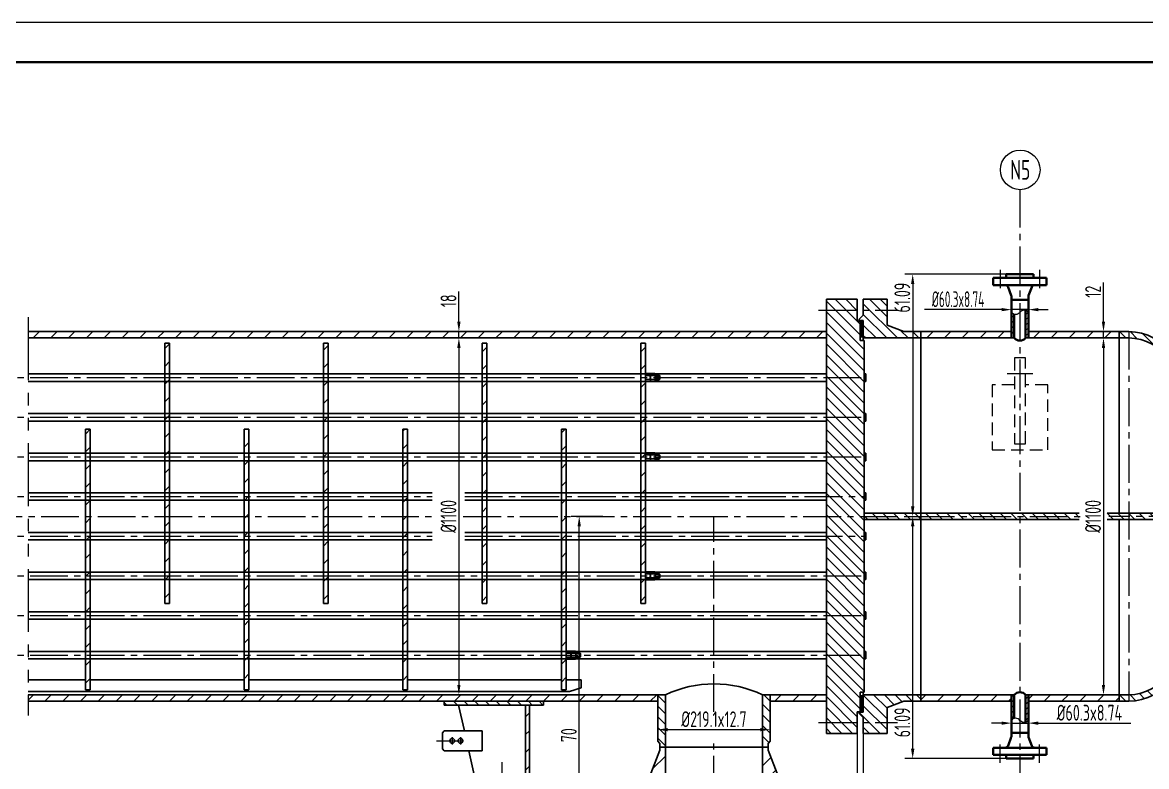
# Model space of a CAD drawing. Header units: millimetres. Extents: x 5765 to 6606, y -201 to 393.
# Drawn here: x 6035 to 6318.4, y 205.8 to 393.4 of the extents above; entities that cross this region are included whole.
import ezdxf
from ezdxf.enums import TextEntityAlignment as Align

# ---------------------------------------------------------------- set-up
doc = ezdxf.new("R2010")
doc.units = ezdxf.units.MM
for name, pattern in [('CENTER2', [28.575, 19.05, -3.175, 3.175, -3.175]), ('DASHED2', [9.525, 6.35, -3.175]), ('PHANTOM2', [31.75, 15.875, -3.175, 3.175, -3.175, 3.175, -3.175])]:
    doc.linetypes.add(name, pattern=pattern)
for name, color, linetype, lineweight in [('1粗实线', 7, 'Continuous', 35), ('2细实线', 3, 'Continuous', 13), ('3中心线', 1, 'CENTER2', 13), ('4虚线', 4, 'DASHED2', 13), ('5双点划线', 2, 'PHANTOM2', 13), ('6剖面线', 6, 'Continuous', 13), ('7文本', 2, 'Continuous', 13), ('8标注', 3, 'Continuous', 13), ('9图表', 4, 'Continuous', 13)]:
    doc.layers.add(name, color=color, linetype=linetype, lineweight=lineweight)
doc.styles.add('lanpec', font='bpec_e.shx', dxfattribs={"width": 0.75, "bigfont": 'hztxt.shx'})
doc.styles.add('lanpec-dim', font='bpec_e.shx', dxfattribs={"width": 0.75})
doc.dimstyles.new('lanpec', dxfattribs={"dimtxt": 4, "dimasz": 2.5, "dimexe": 2, "dimexo": 0, "dimtad": 1, "dimdsep": 46, "dimtxsty": 'lanpec-dim', "dimcen": 2.5, "dimclrd": 256, "dimclre": 256, "dimclrt": 256, "dimazin": 0, "dimtfac": 1, "dimtmove": 0, "dimatfit": 3, "dimfxl": 1, "dimlwd": -1, "dimlwe": -1, "dimarcsym": 0})
doc.dimstyles.new('lanpec$0', dxfattribs={"dimscale": 10, "dimtxt": 4, "dimasz": 2.5, "dimexe": 2, "dimexo": 0, "dimtad": 1, "dimdec": 1, "dimdsep": 46, "dimtxsty": 'lanpec-dim', "dimcen": 0.09, "dimclrd": 256, "dimclre": 256, "dimclrt": 256, "dimadec": 1, "dimazin": 0, "dimtfac": 0.707, "dimtdec": 1, "dimtmove": 0, "dimatfit": 3, "dimfxl": 1, "dimarcsym": 0})
pattern_1 = [(45, (5977.4117, 1254.9638), (-2.245064, 2.245064), [])]
pattern_2 = [(135, (5991.7117, 1254.9638), (-1.3470384, -1.3470384), [])]
pattern_3 = [(45, (5991.7117, 1254.9638), (-2.245064, 2.245064), [])]
pattern_4 = [(45, (4346.29915, 1254.1128), (-0.6735192, 0.6735192), [])]

# ---------------------------------------------------------------- blocks, each defined once
blk = doc.blocks.new('A1')
at = {"layer": '1粗实线'}
blk.add_lwpolyline([(-816, 10), (-10, 10), (-10, 584), (-816, 584)], close=True, dxfattribs=at)
at = {"layer": '9图表'}
blk.add_lwpolyline([(-841, 0), (0, 0), (0, 594), (-841, 594)], close=True, dxfattribs=at)
blk = doc.blocks.new('*D57')
at = {"layer": '8标注', "transparency": 16777216}
for p, q in [((6145.01, 313.88), (6147.01, 313.88)), ((6145.01, 311.38), (6145.01, 226.38)), ((6145.01, 223.88), (6147.01, 223.88))]:
    blk.add_line(p, q, dxfattribs=at)
for points in [[(6144.6, 311.38), (6145.43, 311.38), (6145.01, 313.88)], [(6144.6, 226.38), (6145.43, 226.38), (6145.01, 223.88)]]:
    blk.add_solid(points, dxfattribs=at)
at = {"layer": 'Defpoints', "color": 0, "transparency": 16777216}
for p in [(6145.01, 313.88), (6145.01, 223.88), (6145.01, 223.88)]:
    blk.add_point(p, dxfattribs=at)
at = {"layer": '8标注', "transparency": 16777216, "insert": (6142.39, 268.88), "char_height": 4, "attachment_point": 5, "rotation": 90, "style": 'lanpec-dim'}
blk.add_mtext('%%C1100', dxfattribs=at)
blk = doc.blocks.new('*D58')
at = {"layer": '8标注', "transparency": 16777216}
for p, q in [((6145.01, 317.98), (6145.01, 325.61)), ((6149.01, 315.48), (6143.01, 315.48)), ((6145.01, 313.88), (6145.01, 315.48)), ((6149.01, 313.88), (6143.01, 313.88)), ((6145.01, 311.38), (6145.01, 308.88))]:
    blk.add_line(p, q, dxfattribs=at)
for points in [[(6144.6, 317.98), (6145.43, 317.98), (6145.01, 315.48)], [(6144.6, 311.38), (6145.43, 311.38), (6145.01, 313.88)]]:
    blk.add_solid(points, dxfattribs=at)
at = {"layer": 'Defpoints', "color": 0, "transparency": 16777216}
for p in [(6145.01, 315.48), (6149.01, 315.48), (6149.01, 313.88)]:
    blk.add_point(p, dxfattribs=at)
at = {"layer": '8标注', "transparency": 16777216, "insert": (6142.39, 323.26), "char_height": 4, "attachment_point": 5, "rotation": 90, "style": 'lanpec-dim'}
blk.add_mtext('18', dxfattribs=at)
blk = doc.blocks.new('*D63')
at = {"layer": '8标注', "transparency": 16777216}
for p, q in [((6195.15, 215.1), (6195.15, 217.1)), ((6223.52, 213.71), (6223.52, 217.1)), ((6197.65, 215.1), (6221.02, 215.1))]:
    blk.add_line(p, q, dxfattribs=at)
for points in [[(6197.65, 215.52), (6197.65, 214.69), (6195.15, 215.1)], [(6221.02, 215.52), (6221.02, 214.69), (6223.52, 215.1)]]:
    blk.add_solid(points, dxfattribs=at)
at = {"layer": 'Defpoints', "color": 0, "transparency": 16777216}
for p in [(6195.15, 215.1), (6223.52, 215.1), (6223.52, 213.71)]:
    blk.add_point(p, dxfattribs=at)
at = {"layer": '8标注', "transparency": 16777216, "insert": (6209.33, 217.73), "char_height": 4, "attachment_point": 5, "style": 'lanpec-dim'}
blk.add_mtext('%%C219.1x12.7', dxfattribs=at)
blk = doc.blocks.new('*D65')
at = {"layer": '8标注', "transparency": 16777216}
for p, q in [((6307.55, 313.88), (6309.55, 313.88)), ((6307.55, 311.38), (6307.55, 226.38)), ((6307.55, 223.88), (6309.55, 223.88))]:
    blk.add_line(p, q, dxfattribs=at)
for points in [[(6307.13, 311.38), (6307.96, 311.38), (6307.55, 313.88)], [(6307.13, 226.38), (6307.96, 226.38), (6307.55, 223.88)]]:
    blk.add_solid(points, dxfattribs=at)
at = {"layer": 'Defpoints', "color": 0, "transparency": 16777216}
for p in [(6307.55, 313.88), (6307.55, 223.88), (6307.55, 223.88)]:
    blk.add_point(p, dxfattribs=at)
at = {"layer": '8标注', "transparency": 16777216, "insert": (6304.92, 268.88), "char_height": 4, "attachment_point": 5, "rotation": 90, "style": 'lanpec-dim'}
blk.add_mtext('%%C1100', dxfattribs=at)
blk = doc.blocks.new('*D66')
at = {"layer": '8标注', "transparency": 16777216}
for p, q in [((6307.55, 317.98), (6307.55, 327.9)), ((6304.12, 315.48), (6309.55, 315.48)), ((6307.55, 313.88), (6307.55, 315.48)), ((6304.12, 313.88), (6309.55, 313.88)), ((6307.55, 311.38), (6307.55, 308.88))]:
    blk.add_line(p, q, dxfattribs=at)
for points in [[(6307.13, 317.98), (6307.96, 317.98), (6307.55, 315.48)], [(6307.13, 311.38), (6307.96, 311.38), (6307.55, 313.88)]]:
    blk.add_solid(points, dxfattribs=at)
at = {"layer": 'Defpoints', "color": 0, "transparency": 16777216}
for p in [(6304.12, 315.48), (6307.55, 315.48), (6304.12, 313.88)]:
    blk.add_point(p, dxfattribs=at)
at = {"layer": '8标注', "transparency": 16777216, "insert": (6304.92, 325.55), "char_height": 4, "attachment_point": 5, "rotation": 90, "style": 'lanpec-dim'}
blk.add_mtext('12', dxfattribs=at)
blk = doc.blocks.new('*D68')
at = {"layer": '8标注', "transparency": 16777216}
for p, q in [((6284.34, 216.74), (6284.34, 218.74)), ((6288.61, 215.68), (6288.61, 218.74)), ((6281.84, 216.74), (6279.34, 216.74)), ((6284.34, 216.74), (6288.61, 216.74)), ((6291.11, 216.74), (6314.42, 216.74))]:
    blk.add_line(p, q, dxfattribs=at)
for points in [[(6281.84, 217.15), (6281.84, 216.32), (6284.34, 216.74)], [(6291.11, 217.15), (6291.11, 216.32), (6288.61, 216.74)]]:
    blk.add_solid(points, dxfattribs=at)
at = {"layer": 'Defpoints', "color": 0, "transparency": 16777216}
for p in [(6284.34, 216.74), (6284.34, 216.74), (6288.61, 215.68)]:
    blk.add_point(p, dxfattribs=at)
at = {"layer": '8标注', "transparency": 16777216, "insert": (6304.01, 219.36), "char_height": 4, "attachment_point": 5, "style": 'lanpec-dim'}
blk.add_mtext('%%C60.3x8.74', dxfattribs=at)
blk = doc.blocks.new('管口号')
at = {"layer": '2细实线'}
blk.add_circle((0, 5), 5, dxfattribs=at)
at = {"layer": '7文本', "style": 'lanpec', "width": 0.75}
blk.add_attdef('N', text='', height=5, dxfattribs=at).set_placement((0, 5), align=Align.MIDDLE_CENTER)
blk = doc.blocks.new('*D71')
at = {"layer": '8标注', "transparency": 16777216}
for p, q in [((5832.98, 268.88), (5832.98, 173.67)), ((6338.07, 268.88), (6338.07, 173.67)), ((5835.48, 175.67), (6335.57, 175.67))]:
    blk.add_line(p, q, dxfattribs=at)
for points in [[(5835.48, 176.09), (5835.48, 175.25), (5832.98, 175.67)], [(6335.57, 176.09), (6335.57, 175.25), (6338.07, 175.67)]]:
    blk.add_solid(points, dxfattribs=at)
at = {"layer": 'Defpoints', "color": 0, "transparency": 16777216}
for p in [(5832.98, 268.88), (6338.07, 268.88), (6338.07, 175.67)]:
    blk.add_point(p, dxfattribs=at)
at = {"layer": '8标注', "transparency": 16777216, "insert": (6085.53, 178.29), "char_height": 4, "attachment_point": 5, "style": 'lanpec-dim'}
blk.add_mtext('505.09', dxfattribs=at)
blk = doc.blocks.new('*D51')
at = {"layer": '8标注', "transparency": 16777216}
for p, q in [((6246.97, 214.13), (6246.97, 183.72)), ((6286.47, 191.8), (6286.47, 183.72)), ((6283.97, 185.72), (6249.47, 185.72))]:
    blk.add_line(p, q, dxfattribs=at)
for points in [[(6249.47, 186.14), (6249.47, 185.3), (6246.97, 185.72)], [(6283.97, 186.14), (6283.97, 185.3), (6286.47, 185.72)]]:
    blk.add_solid(points, dxfattribs=at)
at = {"layer": 'Defpoints', "color": 0, "transparency": 16777216}
for p in [(6246.97, 214.13), (6286.47, 191.8), (6246.97, 185.72)]:
    blk.add_point(p, dxfattribs=at)
at = {"layer": '8标注', "transparency": 16777216, "insert": (6266.72, 188.34), "char_height": 4, "attachment_point": 5, "style": 'lanpec-dim'}
blk.add_mtext('39.5', dxfattribs=at)
blk = doc.blocks.new('*D52')
at = {"layer": '8标注', "transparency": 16777216}
for p, q in [((6245.47, 214.13), (6245.47, 183.72)), ((6209.33, 193.24), (6209.33, 183.72)), ((6242.97, 185.72), (6211.83, 185.72))]:
    blk.add_line(p, q, dxfattribs=at)
for points in [[(6211.83, 186.14), (6211.83, 185.3), (6209.33, 185.72)], [(6242.97, 186.14), (6242.97, 185.3), (6245.47, 185.72)]]:
    blk.add_solid(points, dxfattribs=at)
at = {"layer": 'Defpoints', "color": 0, "transparency": 16777216}
for p in [(6245.47, 214.13), (6209.33, 193.24), (6209.33, 185.72)]:
    blk.add_point(p, dxfattribs=at)
at = {"layer": '8标注', "transparency": 16777216, "insert": (6227.4, 188.34), "char_height": 4, "attachment_point": 5, "style": 'lanpec-dim'}
blk.add_mtext('36.14', dxfattribs=at)
blk = doc.blocks.new('*D45')
at = {"layer": '8标注', "transparency": 16777216}
for p, q in [((6181.3, 268.88), (6173.36, 268.88)), ((6175.36, 201.38), (6175.36, 266.38)), ((6194.27, 198.88), (6173.36, 198.88))]:
    blk.add_line(p, q, dxfattribs=at)
for points in [[(6174.94, 266.38), (6175.78, 266.38), (6175.36, 268.88)], [(6174.94, 201.38), (6175.78, 201.38), (6175.36, 198.88)]]:
    blk.add_solid(points, dxfattribs=at)
at = {"layer": 'Defpoints', "color": 0, "transparency": 16777216}
for p in [(6175.36, 268.88), (6181.3, 268.88), (6194.27, 198.88)]:
    blk.add_point(p, dxfattribs=at)
at = {"layer": '8标注', "transparency": 16777216, "insert": (6172.74, 213.7), "char_height": 4, "attachment_point": 5, "rotation": 90, "style": 'lanpec-dim'}
blk.add_mtext('70', dxfattribs=at)
blk = doc.blocks.new('*D46')
at = {"layer": '8标注', "transparency": 16777216}
for p, q in [((6283.04, 329.97), (6257.44, 329.97)), ((6259.44, 327.47), (6259.44, 271.38)), ((6258.1, 268.88), (6261.44, 268.88))]:
    blk.add_line(p, q, dxfattribs=at)
for points in [[(6259.02, 327.47), (6259.86, 327.47), (6259.44, 329.97)], [(6259.02, 271.38), (6259.86, 271.38), (6259.44, 268.88)]]:
    blk.add_solid(points, dxfattribs=at)
at = {"layer": 'Defpoints', "color": 0, "transparency": 16777216}
for p in [(6283.04, 329.97), (6258.1, 268.88), (6259.44, 268.88)]:
    blk.add_point(p, dxfattribs=at)
at = {"layer": '8标注', "transparency": 16777216, "insert": (6256.82, 324.06), "char_height": 4, "attachment_point": 5, "rotation": 90, "style": 'lanpec-dim'}
blk.add_mtext('61.09', dxfattribs=at)
blk = doc.blocks.new('*D47')
at = {"layer": '8标注', "transparency": 16777216}
for p, q in [((6258.1, 268.88), (6261.44, 268.88)), ((6259.44, 210.29), (6259.44, 266.38)), ((6283.82, 207.79), (6257.44, 207.79))]:
    blk.add_line(p, q, dxfattribs=at)
for points in [[(6259.02, 266.38), (6259.86, 266.38), (6259.44, 268.88)], [(6259.02, 210.29), (6259.86, 210.29), (6259.44, 207.79)]]:
    blk.add_solid(points, dxfattribs=at)
at = {"layer": 'Defpoints', "color": 0, "transparency": 16777216}
for p in [(6258.1, 268.88), (6259.44, 268.88), (6283.82, 207.79)]:
    blk.add_point(p, dxfattribs=at)
at = {"layer": '8标注', "transparency": 16777216, "insert": (6256.82, 216.94), "char_height": 4, "attachment_point": 5, "rotation": 90, "style": 'lanpec-dim'}
blk.add_mtext('61.09', dxfattribs=at)
blk = doc.blocks.new('*D49')
at = {"layer": '8标注', "transparency": 16777216}
for p, q in [((6281.84, 321.02), (6262.44, 321.02)), ((6284.34, 321.02), (6284.34, 323.02)), ((6288.61, 321.02), (6284.34, 321.02)), ((6288.61, 322.08), (6288.61, 319.02)), ((6291.11, 321.02), (6293.61, 321.02))]:
    blk.add_line(p, q, dxfattribs=at)
for points in [[(6281.84, 321.44), (6281.84, 320.61), (6284.34, 321.02)], [(6291.11, 321.44), (6291.11, 320.61), (6288.61, 321.02)]]:
    blk.add_solid(points, dxfattribs=at)
at = {"layer": 'Defpoints', "color": 0, "transparency": 16777216}
for p in [(6284.34, 321.02), (6284.34, 321.02), (6288.61, 322.08)]:
    blk.add_point(p, dxfattribs=at)
at = {"layer": '8标注', "transparency": 16777216, "insert": (6270.89, 323.65), "char_height": 4, "attachment_point": 5, "style": 'lanpec-dim'}
blk.add_mtext('{\\W0.6;%%C60.3x8.74}', dxfattribs=at)

msp = doc.modelspace()

# ---------------------------------------------------------------- hatches: boundary and pattern name
at = {"layer": '6剖面线'}
h = msp.add_hatch(dxfattribs=at)
h.set_pattern_fill('ANSI31', color=256, scale=0.6, angle=90, style=0)
h.set_pattern_definition([(135, (717.56, -331.58), (-1.3470384, -1.3470384), [])])
h.paths.add_polyline_path([(6237.674, 323.631), (6245.474, 323.631), (6245.474, 320.881), (6237.674, 320.881)])
h.paths.add_polyline_path([(6237.674, 315.481), (6237.674, 320.881), (6245.474, 320.881), (6245.474, 318.131), (6246.174, 318.131), (6246.174, 314.131), (6246.174, 313.231), (6247.174, 313.231), (6247.174, 303.881), (6237.674, 303.881)])
h.paths.add_polyline_path([(6237.674, 303.881), (6247.174, 303.881), (6247.174, 293.881), (6237.674, 293.881)])
h.paths.add_polyline_path([(6237.674, 293.881), (6247.174, 293.881), (6247.174, 283.881), (6237.674, 283.881)])
h.paths.add_polyline_path([(6237.674, 283.881), (6247.174, 283.881), (6247.174, 273.881), (6237.674, 273.881)])
h.paths.add_polyline_path([(6237.674, 273.881), (6247.174, 273.881), (6247.174, 268.881), (6237.674, 268.881)])
h.paths.add_polyline_path([(6237.674, 268.881), (6247.174, 268.881), (6247.174, 263.881), (6237.674, 263.881)])
h.paths.add_polyline_path([(6237.674, 263.881), (6247.174, 263.881), (6247.174, 253.881), (6237.674, 253.881)])
h.paths.add_polyline_path([(6237.674, 253.881), (6247.174, 253.881), (6247.174, 243.881), (6237.674, 243.881)])
h.paths.add_polyline_path([(6237.674, 243.881), (6247.174, 243.881), (6247.174, 233.881), (6237.674, 233.881)])
h.paths.add_polyline_path([(6237.674, 233.881), (6247.174, 233.881), (6247.174, 224.531), (6246.174, 224.531), (6246.174, 219.631), (6245.474, 219.631), (6245.474, 216.881), (6237.674, 216.881)])
h.paths.add_polyline_path([(6237.674, 216.881), (6245.474, 216.881), (6245.474, 214.131), (6237.674, 214.131)])
h = msp.add_hatch(dxfattribs=at)
h.set_pattern_fill('ANSI31', color=256, scale=0.6, angle=90, style=0)
h.set_pattern_definition([(135, (-65386.2316, -31461.832), (-1.34703842, -1.34703842), [])])
h.paths.add_polyline_path([(6246.974, 320.881), (6246.974, 323.631), (6252.974, 323.631), (6252.974, 320.881)])
h.paths.add_polyline_path([(6252.974, 320.881), (6252.974, 317.081), (6257.174, 315.481), (6261.474, 315.481), (6261.474, 313.881), (6246.974, 313.881), (6246.974, 318.281), (6245.974, 318.281), (6245.974, 318.631), (6246.974, 319.631), (6246.974, 320.881)])
h = msp.add_hatch(dxfattribs=at)
h.set_pattern_fill('ANSI31', color=256, scale=0.3, style=0)
h.set_pattern_definition(pattern_4)
h.paths.add_polyline_path([(6287.89, 320.82, -0.1674325), (6288.61, 320.332), (6288.61, 313.881), (6287.89, 313.881)])
h.paths.add_polyline_path([(6284.338, 320.332, 0.1674325), (6285.058, 319.844), (6285.058, 313.881), (6284.338, 313.881)])
h = msp.add_hatch(dxfattribs=at)
h.set_pattern_fill('ANSI37', color=256, scale=0.1, style=0)
h.set_pattern_definition([(45, (4709.59433, 1247.7437), (-0.224506403, 0.224506403), []), (135, (4709.59433, 1247.7437), (-0.224506403, -0.224506403), [])])
h.paths.add_polyline_path([(6246.974, 314.131), (6246.174, 314.131), (6246.174, 318.131), (6246.974, 318.131)])
h = msp.add_hatch(dxfattribs=at)
h.set_pattern_fill('ANSI31', color=256, style=0)
h.set_pattern_definition(pattern_1)
h.paths.add_polyline_path([(6211.469, 315.481), (6211.469, 313.881), (6237.674, 313.881), (6237.674, 315.481)])
h.paths.add_polyline_path([(6211.469, 313.881), (6211.469, 315.481), (6036.422, 315.481), (6036.422, 313.881)])
h = msp.add_hatch(dxfattribs=at)
h.set_pattern_fill('ANSI31', color=256, style=0)
h.set_pattern_definition(pattern_3)
h.paths.add_polyline_path([(6288.61, 315.481), (6288.61, 313.881), (6311.474, 313.881), (6311.474, 315.481)])
h.paths.add_polyline_path([(6284.338, 313.881), (6284.338, 315.481), (6261.474, 315.481), (6261.474, 313.881)])
h = msp.add_hatch(dxfattribs=at)
h.set_pattern_fill('ANSI31', color=256, scale=0.6, angle=90, style=0)
h.set_pattern_definition(pattern_2)
edge = h.paths.add_edge_path()
edge.add_ellipse((6313.974, 268.881), major_axis=(0, 45), ratio=0.5, start_angle=270, end_angle=360)
edge.add_line((6313.974, 313.881), (6313.974, 315.481))
edge.add_ellipse((6313.974, 268.881), major_axis=(0, 46.6), ratio=0.5171674, start_angle=270, end_angle=360, ccw=False)
edge.add_line((6338.074, 268.881), (6336.474, 268.881))
h.paths.add_polyline_path([(6311.474, 313.881), (6311.474, 315.481), (6313.974, 315.481), (6313.974, 313.881)])
edge = h.paths.add_edge_path()
edge.add_ellipse((6313.974, 268.881), major_axis=(0, 45), ratio=0.5, start_angle=180, end_angle=270)
edge.add_line((6336.474, 268.881), (6338.074, 268.881))
edge.add_ellipse((6313.974, 268.881), major_axis=(0, 46.6), ratio=0.5171674, start_angle=180, end_angle=270, ccw=False)
edge.add_line((6313.974, 222.281), (6313.974, 223.881))
h.paths.add_polyline_path([(6313.974, 223.881), (6313.974, 222.281), (6311.474, 222.281), (6311.474, 223.881)])
h = msp.add_hatch(dxfattribs=at)
h.set_pattern_fill('ANSI31', color=256, style=0)
h.set_pattern_definition(pattern_1)
h.paths.add_polyline_path([(6070.874, 246.881), (6072.074, 246.881), (6072.074, 312.581), (6070.874, 312.581)])
h = msp.add_hatch(dxfattribs=at)
h.set_pattern_fill('ANSI31', color=256, style=0)
h.set_pattern_definition(pattern_1)
h.paths.add_polyline_path([(6110.874, 246.881), (6112.074, 246.881), (6112.074, 312.581), (6110.874, 312.581)])
h = msp.add_hatch(dxfattribs=at)
h.set_pattern_fill('ANSI31', color=256, style=0)
h.set_pattern_definition(pattern_1)
h.paths.add_polyline_path([(6150.874, 246.881), (6152.074, 246.881), (6152.074, 312.581), (6150.874, 312.581)])
h = msp.add_hatch(dxfattribs=at)
h.set_pattern_fill('ANSI31', color=256, style=0)
h.set_pattern_definition([(45, (6017.4117, 1254.9638), (-2.245064, 2.245064), [])])
h.paths.add_polyline_path([(6190.874, 246.881), (6192.074, 246.881), (6192.074, 312.581), (6190.874, 312.581)])
h = msp.add_hatch(dxfattribs=at)
h.set_pattern_fill('ANSI31', color=256, style=0)
h.set_pattern_definition([(45, (6051.6234, 267.9536), (-2.24506, 2.24506), [])])
h.paths.add_polyline_path([(6052.074, 268.881), (6050.874, 268.881), (6050.874, 265.381), (6052.074, 265.381)])
h.paths.add_polyline_path([(6052.074, 265.381), (6050.874, 265.381), (6050.874, 258.881), (6052.074, 258.881)])
h.paths.add_polyline_path([(6052.074, 258.881), (6050.874, 258.881), (6050.874, 248.881), (6052.074, 248.881)])
h.paths.add_polyline_path([(6052.074, 248.881), (6050.874, 248.881), (6050.874, 238.881), (6052.074, 238.881)])
h.paths.add_polyline_path([(6052.074, 238.881), (6050.874, 238.881), (6050.874, 230.131), (6052.074, 230.131)])
h.paths.add_polyline_path([(6052.074, 230.131), (6050.874, 230.131), (6050.874, 225.181), (6052.074, 225.181)])
h.paths.add_polyline_path([(6052.074, 290.881), (6050.874, 290.881), (6050.874, 288.881), (6052.074, 288.881)])
h.paths.add_polyline_path([(6052.074, 288.881), (6050.874, 288.881), (6050.874, 278.881), (6052.074, 278.881)])
h.paths.add_polyline_path([(6052.074, 278.881), (6050.874, 278.881), (6050.874, 272.381), (6052.074, 272.381)])
h.paths.add_polyline_path([(6052.074, 272.381), (6050.874, 272.381), (6050.874, 268.881), (6052.074, 268.881)])
h = msp.add_hatch(dxfattribs=at)
h.set_pattern_fill('ANSI31', color=256, style=0)
h.set_pattern_definition(pattern_1)
h.paths.add_polyline_path([(6092.074, 290.881), (6090.874, 290.881), (6090.874, 225.181), (6092.074, 225.181)])
h = msp.add_hatch(dxfattribs=at)
h.set_pattern_fill('ANSI31', color=256, style=0)
h.set_pattern_definition(pattern_1)
h.paths.add_polyline_path([(6132.074, 290.881), (6130.874, 290.881), (6130.874, 225.181), (6132.074, 225.181)])
h = msp.add_hatch(dxfattribs=at)
h.set_pattern_fill('ANSI31', color=256, style=0)
h.set_pattern_definition(pattern_1)
h.paths.add_polyline_path([(6172.074, 290.881), (6170.874, 290.881), (6170.874, 225.181), (6172.074, 225.181)])
h = msp.add_hatch(dxfattribs=at)
h.set_pattern_fill('ANSI31', color=256, scale=0.6, angle=90, style=0)
h.set_pattern_definition([(135, (-1050.3, 23.05), (-1.3470384, -1.3470384), [])])
edge = h.paths.add_edge_path()
edge.add_ellipse((6313.974, 268.881), major_axis=(0, 45), ratio=0.5, start_angle=270, end_angle=271.01865, ccw=False)
edge.add_line((6336.474, 268.881), (6313.974, 268.881))
edge.add_line((6313.974, 268.881), (6313.974, 269.681))
edge.add_line((6313.974, 269.681), (6336.47, 269.681))
edge = h.paths.add_edge_path()
edge.add_ellipse((6313.974, 268.881), major_axis=(0, 45), ratio=0.5, start_angle=268.98135, end_angle=270, ccw=False)
edge.add_line((6336.47, 268.081), (6313.974, 268.081))
edge.add_line((6313.974, 268.081), (6313.974, 268.881))
edge.add_line((6313.974, 268.881), (6336.474, 268.881))
h.paths.add_polyline_path([(6247.174, 269.681), (6301.44, 269.681), (6301.44, 268.881), (6247.174, 268.881)])
h.paths.add_polyline_path([(6247.174, 268.881), (6301.44, 268.881), (6301.44, 268.081), (6247.174, 268.081)])
h.paths.add_polyline_path([(6308.47, 268.881), (6308.47, 268.081), (6313.974, 268.081), (6313.974, 268.881)])
h.paths.add_polyline_path([(6308.47, 269.681), (6308.47, 268.881), (6313.974, 268.881), (6313.974, 269.681)])
h = msp.add_hatch(dxfattribs=at)
h.set_pattern_fill('ANSI31', color=256, style=0)
h.set_pattern_definition([(45, (4695.2943, 1247.7437), (-2.245064, 2.245064), [])])
h.paths.add_polyline_path([(6237.674, 223.881), (6223.517, 223.881), (6223.517, 222.281), (6237.674, 222.281)])
h.paths.add_polyline_path([(6195.149, 222.281), (6195.149, 223.881), (6036.422, 223.881), (6036.422, 222.281), (6109.101, 222.281), (6110.015, 222.281), (6111.729, 222.281), (6113.583, 222.281), (6114.357, 222.281)])
h = msp.add_hatch(dxfattribs=at)
h.set_pattern_fill('ANSI31', color=256, scale=0.6, angle=90, style=0)
h.set_pattern_definition([(135, (6154.8944, 221.8268), (-1.34704, -1.34704), [])])
h.paths.add_polyline_path([(6158.708, 222.281), (6153.453, 222.281), (6153.453, 221.281), (6158.708, 221.281)])
h.paths.add_polyline_path([(6153.453, 221.281), (6153.453, 222.281), (6141.343, 222.281), (6141.343, 221.281)])
h.paths.add_polyline_path([(6158.708, 222.281), (6158.708, 221.281), (6166.343, 221.281), (6166.343, 222.281)])
h = msp.add_hatch(dxfattribs=at)
h.set_pattern_fill('ANSI31', color=256, style=0)
h.set_pattern_definition([(45, (4739.6455, 1247.7437), (-2.245064, 2.245064), [])])
h.paths.add_polyline_path([(6162.843, 221.281), (6161.843, 221.281), (6161.843, 203.681), (6162.843, 203.681)])
h = msp.add_hatch(dxfattribs=at)
h.set_pattern_fill('ANSI31', color=256, scale=0.6, angle=90, style=0)
h.set_pattern_definition([(135, (6195.3534, 215.415), (-1.34704, -1.34704), [])])
h.paths.add_polyline_path([(6195.683, 223.881), (6195.149, 223.881), (6195.149, 212.176), (6195.683, 211.642)])
h.paths.add_polyline_path([(6223.517, 223.881), (6222.983, 223.881), (6222.983, 211.642), (6223.517, 212.176)])
h.paths.add_polyline_path([(6197.083, 210.681), (6195.683, 210.681), (6195.683, 223.881), (6197.083, 223.881)])
h.paths.add_polyline_path([(6222.983, 210.681), (6221.583, 210.681), (6221.583, 223.881), (6222.983, 223.881)])
h = msp.add_hatch(dxfattribs=at)
h.set_pattern_fill('ANSI31', color=256, scale=0.6, angle=90, style=0)
h.set_pattern_definition(pattern_2)
h.paths.add_polyline_path([(6261.474, 223.881), (6261.474, 222.281), (6257.174, 222.281), (6252.974, 220.681), (6252.974, 216.881), (6246.974, 216.881), (6246.974, 218.131), (6245.974, 219.131), (6245.974, 219.481), (6246.974, 219.481), (6246.974, 223.881)])
h.paths.add_polyline_path([(6252.974, 216.881), (6252.974, 214.131), (6246.974, 214.131), (6246.974, 216.881)])
h = msp.add_hatch(dxfattribs=at)
h.set_pattern_fill('ANSI37', color=256, scale=0.1, style=0)
h.set_pattern_definition([(315, (-65386.23156, 31999.59342), (-0.224506403, -0.224506403), []), (225, (-65386.23156, 31999.59342), (-0.224506403, 0.224506403), [])])
h.paths.add_polyline_path([(6246.974, 219.631), (6246.174, 219.631), (6246.174, 223.631), (6246.974, 223.631)])
h = msp.add_hatch(dxfattribs=at)
h.set_pattern_fill('ANSI31', color=256, style=0)
h.set_pattern_definition(pattern_3)
h.paths.add_polyline_path([(6288.61, 222.281), (6288.61, 223.881), (6311.474, 223.881), (6311.474, 222.281)])
h.paths.add_polyline_path([(6284.338, 223.881), (6284.338, 222.281), (6261.474, 222.281), (6261.474, 223.881)])
h = msp.add_hatch(dxfattribs=at)
h.set_pattern_fill('ANSI31', color=256, scale=0.3, style=0)
h.set_pattern_definition(pattern_4)
h.paths.add_polyline_path([(6287.89, 216.941, 0.1674325), (6288.61, 217.429), (6288.61, 223.881), (6287.89, 223.881)])
h.paths.add_polyline_path([(6284.338, 217.429, -0.1674325), (6285.058, 217.917), (6285.058, 223.881), (6284.338, 223.881)])
h = msp.add_hatch(dxfattribs=at)
h.set_pattern_fill('ANSI31', color=256, style=0)
h.set_pattern_definition(pattern_1)
h.paths.add_polyline_path([(6228.703, 203.691), (6227.203, 203.691), (6227.203, 199.081), (6228.703, 199.081)])
h.paths.add_polyline_path([(6230.203, 203.691), (6228.703, 203.691), (6228.703, 199.081), (6230.203, 199.081)])
h.paths.add_polyline_path([(6227.203, 199.081), (6225.523, 199.081), (6225.523, 198.881), (6221.583, 198.881), (6221.583, 210.681), (6222.983, 210.681), (6222.983, 210.073, 0.09138), (6223.016, 209.895), (6225.26, 204.012, 0.3110597), (6225.727, 203.691), (6227.203, 203.691)])
h.paths.add_polyline_path([(6231.583, 199.081), (6230.203, 199.081), (6230.203, 203.691), (6231.583, 203.691)])
h.paths.add_polyline_path([(6197.083, 198.881), (6193.143, 198.881), (6193.143, 199.081), (6189.963, 199.081), (6189.963, 203.691), (6192.939, 203.691, 0.3110597), (6193.406, 204.012), (6195.65, 209.895, 0.09138), (6195.683, 210.073), (6195.683, 210.681), (6197.083, 210.681)])
h.paths.add_polyline_path([(6189.963, 199.081), (6187.083, 199.081), (6187.083, 203.691), (6189.963, 203.691)])

# ---------------------------------------------------------------- linework, layer by layer
for p, q in [((6237.674, 323.631), (6237.674, 315.481)), ((6237.674, 323.631), (6245.474, 323.631)), ((6245.474, 318.131), (6245.474, 323.631)), ((6246.974, 323.631), (6246.974, 319.631)), ((6252.974, 323.631), (6246.974, 323.631)), ((6252.974, 323.631), (6252.974, 317.081)), ((6246.174, 318.131), (6245.474, 318.131)), ((6246.174, 318.131), (6245.474, 318.131)), ((6245.974, 318.631), (6246.974, 319.631)), ((6245.974, 318.631), (6245.974, 318.131)), ((6245.974, 318.281), (6246.974, 318.281)), ((6246.174, 318.131), (6246.174, 313.231)), ((6246.974, 318.281), (6246.974, 313.231)), ((6036.422, 315.481), (6211.469, 315.481)), ((6211.469, 315.481), (6237.674, 315.481)), ((6237.674, 222.281), (6237.674, 315.481)), ((6237.674, 315.481), (6237.674, 214.131)), ((6257.174, 315.481), (6252.974, 317.081)), ((6261.474, 315.481), (6257.174, 315.481)), ((6261.474, 315.481), (6261.474, 268.881)), ((6284.338, 315.481), (6261.474, 315.481)), ((6311.474, 315.481), (6288.61, 315.481)), ((6313.974, 315.481), (6311.474, 315.481)), ((6311.474, 315.481), (6311.474, 269.681)), ((6036.422, 313.881), (6211.469, 313.881)), ((6070.874, 246.881), (6070.874, 312.581)), ((6070.874, 312.581), (6072.074, 312.581)), ((6072.074, 246.881), (6072.074, 312.581)), ((6110.874, 246.881), (6110.874, 312.581)), ((6110.874, 312.581), (6112.074, 312.581)), ((6112.074, 246.881), (6112.074, 312.581)), ((6150.874, 246.881), (6150.874, 312.581)), ((6150.874, 312.581), (6152.074, 312.581)), ((6152.074, 246.881), (6152.074, 312.581)), ((6190.874, 246.881), (6190.874, 312.581)), ((6190.874, 312.581), (6192.074, 312.581)), ((6192.074, 246.881), (6192.074, 312.581)), ((6210.749, 313.881), (6237.674, 313.881)), ((6247.174, 313.231), (6246.174, 313.231)), ((6261.474, 313.881), (6246.974, 313.881)), ((6247.174, 313.231), (6247.174, 224.531)), ((6285.058, 313.881), (6261.474, 313.881)), ((6311.474, 313.881), (6287.89, 313.881)), ((6313.974, 313.881), (6311.474, 313.881)), ((6036.422, 304.831), (6237.674, 304.831)), ((6192.074, 304.831), (6195.924, 304.831)), ((6192.074, 303.131), (6192.074, 304.631)), ((6193.223, 304.881), (6192.145, 304.881)), ((6193.223, 304.381), (6192.145, 304.381)), ((6193.223, 303.381), (6192.145, 303.381)), ((6193.294, 303.131), (6193.294, 304.631)), ((6193.294, 303.131), (6193.294, 304.631)), ((6194.443, 304.881), (6193.365, 304.881)), ((6194.443, 304.381), (6193.365, 304.381)), ((6194.443, 303.381), (6193.365, 303.381)), ((6194.514, 303.131), (6194.514, 304.631)), ((6194.514, 304.481), (6195.514, 304.481)), ((6194.514, 304.281), (6195.714, 304.281)), ((6195.714, 303.481), (6194.514, 303.481)), ((6195.514, 303.281), (6194.514, 303.281)), ((6195.514, 304.481), (6195.714, 304.281)), ((6195.514, 304.481), (6195.514, 303.281)), ((6195.714, 303.481), (6195.514, 303.281)), ((6195.714, 304.281), (6195.714, 303.481)), ((6247.624, 304.831), (6247.174, 304.831)), ((6247.624, 304.831), (6247.624, 302.931)), ((6036.422, 302.931), (6237.674, 302.931)), ((6192.074, 302.931), (6195.924, 302.931)), ((6193.223, 302.881), (6192.145, 302.881)), ((6194.443, 302.881), (6193.365, 302.881)), ((6247.624, 302.931), (6247.174, 302.931)), ((6036.422, 294.831), (6237.674, 294.831)), ((6247.624, 294.831), (6247.174, 294.831)), ((6247.624, 294.831), (6247.624, 292.931)), ((6036.422, 292.931), (6237.674, 292.931)), ((6247.624, 292.931), (6247.174, 292.931)), ((6050.874, 290.881), (6050.874, 225.181)), ((6050.874, 290.881), (6052.074, 290.881)), ((6052.074, 290.881), (6052.074, 225.181)), ((6090.874, 290.881), (6090.874, 225.181)), ((6090.874, 290.881), (6092.074, 290.881)), ((6092.074, 290.881), (6092.074, 225.181)), ((6130.874, 290.881), (6130.874, 225.181)), ((6130.874, 290.881), (6132.074, 290.881)), ((6132.074, 290.881), (6132.074, 225.181)), ((6170.874, 225.181), (6170.874, 290.881)), ((6170.874, 290.881), (6172.074, 290.881)), ((6172.074, 225.181), (6172.074, 290.881)), ((6036.422, 284.831), (6237.674, 284.831)), ((6192.074, 284.831), (6195.924, 284.831)), ((6192.074, 283.131), (6192.074, 284.631)), ((6193.223, 284.881), (6192.145, 284.881)), ((6193.223, 284.381), (6192.145, 284.381)), ((6193.294, 283.131), (6193.294, 284.631)), ((6193.294, 283.131), (6193.294, 284.631)), ((6194.443, 284.881), (6193.365, 284.881)), ((6194.443, 284.381), (6193.365, 284.381)), ((6194.514, 283.131), (6194.514, 284.631)), ((6194.514, 284.481), (6195.514, 284.481)), ((6194.514, 284.281), (6195.714, 284.281)), ((6195.714, 283.481), (6194.514, 283.481)), ((6195.514, 284.481), (6195.714, 284.281)), ((6195.514, 284.481), (6195.514, 283.281)), ((6195.714, 283.481), (6195.514, 283.281)), ((6195.714, 284.281), (6195.714, 283.481)), ((6247.624, 284.831), (6247.174, 284.831)), ((6247.624, 284.831), (6247.624, 282.931)), ((6036.422, 282.931), (6237.674, 282.931)), ((6192.074, 282.931), (6195.924, 282.931)), ((6193.223, 283.381), (6192.145, 283.381)), ((6193.223, 282.881), (6192.145, 282.881)), ((6194.443, 283.381), (6193.365, 283.381)), ((6194.443, 282.881), (6193.365, 282.881)), ((6195.514, 283.281), (6194.514, 283.281)), ((6247.624, 282.931), (6247.174, 282.931)), ((6036.422, 274.831), (6138.311, 274.831)), ((6036.422, 272.931), (6138.311, 272.931)), ((6146.471, 274.831), (6237.674, 274.831)), ((6146.471, 272.931), (6237.674, 272.931)), ((6247.624, 274.831), (6247.174, 274.831)), ((6247.624, 272.931), (6247.174, 272.931)), ((6247.624, 274.831), (6247.624, 272.931)), ((6301.44, 269.681), (6247.174, 269.681)), ((6336.47, 269.681), (6308.47, 269.681)), ((6301.44, 268.081), (6247.174, 268.081)), ((6261.474, 268.881), (6261.474, 222.281)), ((6336.47, 268.081), (6308.47, 268.081)), ((6311.474, 268.081), (6311.474, 222.281)), ((6036.422, 264.831), (6138.311, 264.831)), ((6146.471, 264.831), (6237.674, 264.831)), ((6247.624, 264.831), (6247.174, 264.831)), ((6247.624, 262.931), (6247.624, 264.831)), ((6036.422, 262.931), (6138.311, 262.931)), ((6146.471, 262.931), (6237.674, 262.931)), ((6247.624, 262.931), (6247.174, 262.931)), ((6036.422, 254.831), (6237.674, 254.831)), ((6036.422, 252.931), (6237.674, 252.931)), ((6192.074, 254.831), (6195.924, 254.831)), ((6192.074, 254.631), (6192.074, 253.131)), ((6192.074, 252.931), (6195.924, 252.931)), ((6193.223, 254.881), (6192.145, 254.881)), ((6193.223, 254.381), (6192.145, 254.381)), ((6193.223, 253.381), (6192.145, 253.381)), ((6193.223, 252.881), (6192.145, 252.881)), ((6193.294, 254.631), (6193.294, 253.131)), ((6193.294, 254.631), (6193.294, 253.131)), ((6194.443, 254.881), (6193.365, 254.881)), ((6194.443, 254.381), (6193.365, 254.381)), ((6194.443, 253.381), (6193.365, 253.381)), ((6194.443, 252.881), (6193.365, 252.881)), ((6194.514, 254.631), (6194.514, 253.131)), ((6195.514, 254.481), (6194.514, 254.481)), ((6195.714, 254.281), (6194.514, 254.281)), ((6194.514, 253.481), (6195.714, 253.481)), ((6194.514, 253.281), (6195.514, 253.281)), ((6195.714, 254.281), (6195.514, 254.481)), ((6195.514, 253.281), (6195.514, 254.481)), ((6195.514, 253.281), (6195.714, 253.481)), ((6195.714, 253.481), (6195.714, 254.281)), ((6247.624, 254.831), (6247.174, 254.831)), ((6247.624, 252.931), (6247.174, 252.931)), ((6247.624, 252.931), (6247.624, 254.831)), ((6070.874, 246.881), (6072.074, 246.881)), ((6110.874, 246.881), (6112.074, 246.881)), ((6150.874, 246.881), (6152.074, 246.881)), ((6190.874, 246.881), (6192.074, 246.881)), ((6036.422, 244.831), (6237.674, 244.831)), ((6247.624, 244.831), (6247.174, 244.831)), ((6247.624, 242.931), (6247.624, 244.831)), ((6036.422, 242.931), (6237.674, 242.931)), ((6247.624, 242.931), (6247.174, 242.931)), ((6036.422, 234.831), (6237.674, 234.831)), ((6036.422, 232.931), (6237.674, 232.931)), ((6172.074, 234.831), (6175.924, 234.831)), ((6172.074, 234.631), (6172.074, 233.131)), ((6172.074, 232.931), (6175.924, 232.931)), ((6173.223, 234.881), (6172.145, 234.881)), ((6173.223, 234.381), (6172.145, 234.381)), ((6173.223, 233.381), (6172.145, 233.381)), ((6173.223, 232.881), (6172.145, 232.881)), ((6173.294, 234.631), (6173.294, 233.131)), ((6173.294, 234.631), (6173.294, 233.131)), ((6174.443, 234.881), (6173.365, 234.881)), ((6174.443, 234.381), (6173.365, 234.381)), ((6174.443, 233.381), (6173.365, 233.381)), ((6174.443, 232.881), (6173.365, 232.881)), ((6174.514, 234.631), (6174.514, 233.131)), ((6175.514, 234.481), (6174.514, 234.481)), ((6175.714, 234.281), (6174.514, 234.281)), ((6174.514, 233.481), (6175.714, 233.481)), ((6174.514, 233.281), (6175.514, 233.281)), ((6175.714, 234.281), (6175.514, 234.481)), ((6175.514, 233.281), (6175.514, 234.481)), ((6175.514, 233.281), (6175.714, 233.481)), ((6175.714, 233.481), (6175.714, 234.281)), ((6247.624, 234.831), (6247.174, 234.831)), ((6247.624, 232.931), (6247.174, 232.931)), ((6247.624, 232.931), (6247.624, 234.831)), ((6036.422, 227.681), (6050.874, 227.681)), ((6052.074, 227.681), (6090.874, 227.681)), ((6092.074, 227.681), (6130.874, 227.681)), ((6132.074, 227.681), (6170.874, 227.681)), ((6172.074, 227.681), (6175.874, 227.681)), ((6172.074, 227.681), (6175.874, 227.681)), ((6175.874, 227.681), (6175.874, 225.681)), ((6172.874, 224.681), (6036.422, 224.681)), ((6050.874, 225.181), (6052.074, 225.181)), ((6090.874, 225.181), (6092.074, 225.181)), ((6130.874, 225.181), (6132.074, 225.181)), ((6170.874, 225.181), (6172.074, 225.181)), ((6175.874, 225.681), (6172.874, 224.681)), ((6247.174, 224.531), (6246.174, 224.531)), ((6246.174, 219.631), (6246.174, 224.531)), ((6246.974, 219.481), (6246.974, 224.531)), ((6036.422, 223.881), (6197.083, 223.881)), ((6036.422, 222.281), (6109.101, 222.281)), ((6109.101, 222.281), (6195.149, 222.281)), ((6141.343, 221.281), (6141.343, 222.281)), ((6141.343, 221.281), (6153.453, 221.281)), ((6146.389, 214.781), (6144.951, 221.281)), ((6153.453, 221.281), (6166.343, 221.281)), ((6161.843, 203.681), (6161.843, 221.281)), ((6162.843, 203.681), (6162.843, 221.281)), ((6166.343, 221.281), (6166.343, 222.281)), ((6195.149, 212.176), (6195.149, 223.881)), ((6197.083, 223.881), (6197.083, 198.881)), ((6221.583, 223.881), (6237.674, 223.881)), ((6221.583, 223.881), (6221.583, 198.881)), ((6223.517, 212.176), (6223.517, 223.881)), ((6223.517, 222.281), (6237.674, 222.281)), ((6261.474, 223.881), (6246.974, 223.881)), ((6257.174, 222.281), (6252.974, 220.681)), ((6261.474, 222.281), (6257.174, 222.281)), ((6285.058, 223.881), (6261.474, 223.881)), ((6284.338, 222.281), (6261.474, 222.281)), ((6311.474, 223.881), (6287.89, 223.881)), ((6311.474, 222.281), (6288.61, 222.281)), ((6313.974, 223.881), (6311.474, 223.881)), ((6313.974, 222.281), (6311.474, 222.281)), ((6246.174, 219.631), (6245.474, 219.631)), ((6246.174, 219.631), (6245.474, 219.631)), ((6245.474, 219.631), (6245.474, 214.131)), ((6245.974, 219.131), (6245.974, 219.631)), ((6245.974, 219.481), (6246.974, 219.481)), ((6245.974, 219.131), (6246.974, 218.131)), ((6252.974, 220.681), (6252.974, 214.131)), ((6246.974, 214.131), (6246.974, 218.131)), ((6237.674, 214.131), (6245.474, 214.131)), ((6252.974, 214.131), (6246.974, 214.131)), ((6148.843, 203.681), (6147.494, 209.781)), ((6195.65, 209.895), (6193.406, 204.012)), ((6195.683, 211.642), (6195.149, 212.176)), ((6195.683, 210.681), (6195.683, 211.642)), ((6195.683, 210.681), (6195.683, 211.642)), ((6222.983, 210.681), (6195.683, 210.681)), ((6195.683, 210.681), (6195.683, 210.073)), ((6222.983, 211.642), (6223.517, 212.176)), ((6222.983, 210.681), (6222.983, 211.642)), ((6222.983, 210.681), (6222.983, 211.642)), ((6222.983, 210.681), (6222.983, 210.073)), ((6223.016, 209.895), (6225.26, 204.012))]:
    msp.add_line(p, q)
at = {"ltscale": 2}
for p, q in [((6140.843, 214.281), (6141.343, 214.781)), ((6140.843, 214.281), (6140.843, 210.281)), ((6150.843, 214.781), (6141.343, 214.781)), ((6150.843, 209.781), (6150.843, 214.781)), ((6140.843, 210.281), (6141.343, 209.781)), ((6141.343, 209.781), (6150.843, 209.781))]:
    msp.add_line(p, q, dxfattribs=at)
for points in [[(6246.174, 318.131), (6246.974, 318.131), (6246.974, 314.131), (6246.174, 314.131), (6246.174, 318.131)], [(6246.174, 219.631), (6246.974, 219.631), (6246.974, 223.631), (6246.174, 223.631), (6246.174, 219.631)]]:
    msp.add_lwpolyline(points)
at = {"ltscale": 3}
for centre in [(6143.343, 212.281), (6145.397, 212.281)]:
    msp.add_circle(centre, 0.6, dxfattribs=at)
for centre, radius, start, end in [((6192.55, 304.631), 0.477, 148.35948, 211.64052), ((6193.874, 303.881), 1.8, 163.87238, 196.12762), ((6192.55, 303.131), 0.477, 148.35948, 211.64052), ((6192.817, 304.631), 0.477, 328.35948, 31.64052), ((6191.494, 303.881), 1.8, 343.87238, 16.12762), ((6192.817, 303.131), 0.477, 328.35948, 31.64052), ((6193.77, 304.631), 0.477, 148.35948, 211.64052), ((6195.094, 303.881), 1.8, 163.87238, 196.12762), ((6193.77, 303.131), 0.477, 148.35948, 211.64052), ((6194.037, 304.631), 0.477, 328.35948, 31.64052), ((6192.714, 303.881), 1.8, 343.87238, 16.12762), ((6194.037, 303.131), 0.477, 328.35948, 31.64052), ((6192.55, 284.631), 0.477, 148.35948, 211.64052), ((6193.874, 283.881), 1.8, 163.87238, 196.12762), ((6192.817, 284.631), 0.477, 328.35948, 31.64052), ((6191.494, 283.881), 1.8, 343.87238, 16.12762), ((6193.77, 284.631), 0.477, 148.35948, 211.64052), ((6195.094, 283.881), 1.8, 163.87238, 196.12762), ((6194.037, 284.631), 0.477, 328.35948, 31.64052), ((6192.714, 283.881), 1.8, 343.87238, 16.12762), ((6192.55, 283.131), 0.477, 148.35948, 211.64052), ((6192.817, 283.131), 0.477, 328.35948, 31.64052), ((6193.77, 283.131), 0.477, 148.35948, 211.64052), ((6194.037, 283.131), 0.477, 328.35948, 31.64052), ((6192.55, 254.631), 0.477, 148.35948, 211.64052), ((6193.874, 253.881), 1.8, 163.87238, 196.12762), ((6192.55, 253.131), 0.477, 148.35948, 211.64052), ((6192.817, 254.631), 0.477, 328.35948, 31.64052), ((6191.494, 253.881), 1.8, 343.87238, 16.12762), ((6192.817, 253.131), 0.477, 328.35948, 31.64052), ((6193.77, 254.631), 0.477, 148.35948, 211.64052), ((6195.094, 253.881), 1.8, 163.87238, 196.12762), ((6193.77, 253.131), 0.477, 148.35948, 211.64052), ((6194.037, 254.631), 0.477, 328.35948, 31.64052), ((6192.714, 253.881), 1.8, 343.87238, 16.12762), ((6194.037, 253.131), 0.477, 328.35948, 31.64052), ((6172.55, 234.631), 0.477, 148.35948, 211.64052), ((6173.874, 233.881), 1.8, 163.87238, 196.12762), ((6172.55, 233.131), 0.477, 148.35948, 211.64052), ((6172.817, 234.631), 0.477, 328.35948, 31.64052), ((6171.494, 233.881), 1.8, 343.87238, 16.12762), ((6172.817, 233.131), 0.477, 328.35948, 31.64052), ((6173.77, 234.631), 0.477, 148.35948, 211.64052), ((6175.094, 233.881), 1.8, 163.87238, 196.12762), ((6173.77, 233.131), 0.477, 148.35948, 211.64052), ((6174.037, 234.631), 0.477, 328.35948, 31.64052), ((6172.714, 233.881), 1.8, 343.87238, 16.12762), ((6174.037, 233.131), 0.477, 328.35948, 31.64052), ((6209.333, 198.17), 28.48, 64.52399, 115.47601), ((6195.183, 210.073), 0.5, 339.11524, 0), ((6223.483, 210.073), 0.5, 180, 200.88476)]:
    msp.add_arc(centre, radius, start, end)
at = {"extrusion": (0, 0, -1)}
for major_axis, ratio in [((0, 46.6), 0.5171674), ((0, 45), 0.5)]:
    msp.add_ellipse((6313.974, 268.881), major_axis=major_axis, ratio=ratio, start_param=0, end_param=3.1415927, dxfattribs=at)
at = {"layer": '1粗实线', "ltscale": 0.5}
for p, q in [((6279.754, 329.027), (6293.194, 329.027)), ((6279.754, 329.027), (6279.754, 327.235)), ((6283.042, 329.967), (6289.906, 329.967)), ((6283.042, 329.967), (6283.042, 329.027)), ((6289.906, 329.967), (6289.906, 329.027)), ((6293.194, 329.027), (6293.194, 327.235)), ((6293.194, 327.235), (6279.754, 327.235)), ((6283.505, 326.712), (6284.288, 324.593)), ((6289.442, 326.712), (6288.659, 324.593)), ((6284.338, 324.316), (6284.338, 323.467)), ((6288.61, 323.467), (6284.338, 323.467)), ((6284.338, 323.467), (6284.338, 313.881)), ((6288.61, 324.316), (6288.61, 323.467)), ((6288.61, 323.467), (6288.61, 313.881)), ((6287.89, 313.881), (6287.89, 320.82)), ((6285.058, 319.844), (6285.058, 313.881)), ((6284.338, 214.295), (6284.338, 223.881)), ((6285.058, 217.917), (6285.058, 223.881)), ((6287.89, 223.881), (6287.89, 216.941)), ((6288.61, 214.295), (6288.61, 223.881)), ((6283.505, 211.049), (6284.288, 213.168)), ((6284.338, 213.445), (6284.338, 214.295)), ((6288.61, 214.295), (6284.338, 214.295)), ((6288.61, 213.445), (6288.61, 214.295)), ((6289.442, 211.049), (6288.659, 213.168)), ((6293.194, 210.527), (6279.754, 210.527)), ((6279.754, 208.735), (6279.754, 210.527)), ((6293.194, 208.735), (6293.194, 210.527)), ((6279.754, 208.735), (6293.194, 208.735)), ((6283.042, 207.795), (6283.042, 208.735)), ((6283.042, 207.795), (6289.906, 207.795)), ((6289.906, 207.795), (6289.906, 208.735))]:
    msp.add_line(p, q, dxfattribs=at)
for centre, radius, start, end in [((6282.755, 326.435), 0.8, 20.28013, 90), ((6290.193, 326.435), 0.8, 90, 159.71987), ((6283.538, 324.316), 0.8, 0, 20.28013), ((6289.41, 324.316), 0.8, 159.71987, 180), ((6286.474, 315.084), 1.858, 220.35736, 319.64264), ((6286.474, 222.677), 1.858, 40.35736, 139.64264), ((6283.538, 213.445), 0.8, 339.71987, 0), ((6289.41, 213.445), 0.8, 180, 200.28013), ((6282.755, 211.327), 0.8, 270, 339.71987), ((6290.193, 211.327), 0.8, 200.28013, 270)]:
    msp.add_arc(centre, radius, start, end, dxfattribs=at)
at = {"layer": '2细实线'}
for points in [[(6288.61, 320.332, 0.5), (6286.474, 320.332, -0.5), (6284.338, 320.332, -0.5)], [(6288.61, 217.429, -0.5), (6286.474, 217.429, 0.5), (6284.338, 217.429, 0.5)]]:
    msp.add_lwpolyline(points, format="xyb", dxfattribs=at)
at = {"layer": '3中心线', "ltscale": 0.5}
for p, q in [((6286.474, 351.27), (6286.474, 170.372)), ((6281.522, 331.045), (6281.522, 326.435)), ((6291.426, 331.045), (6291.426, 326.435)), ((6235.707, 320.881), (6255.645, 320.881)), ((6313.974, 315.481), (6313.974, 222.281)), ((5922.613, 303.881), (6247.624, 303.881)), ((6283.243, 304.885), (6289.704, 304.885)), ((5922.613, 293.881), (6247.624, 293.881)), ((5922.613, 283.881), (6247.624, 283.881)), ((5922.613, 273.881), (6138.311, 273.881)), ((6146.471, 273.881), (6247.174, 273.881)), ((5911.09, 268.881), (6138.311, 268.881)), ((6146.131, 268.881), (6301.71, 268.881)), ((6209.333, 219.602), (6209.333, 268.881)), ((6342.763, 268.881), (6308.87, 268.881)), ((5922.613, 263.881), (6138.311, 263.881)), ((6146.471, 263.881), (6247.174, 263.881)), ((5922.613, 253.881), (6247.624, 253.881)), ((5922.613, 243.881), (6247.624, 243.881)), ((5922.613, 233.881), (6247.624, 233.881)), ((6235.707, 216.881), (6255.645, 216.881)), ((6143.343, 213.244), (6143.343, 211.317)), ((6145.397, 213.244), (6145.397, 211.317)), ((6139.4, 212.281), (6146.17, 212.281)), ((6209.333, 170.372), (6209.333, 211.634)), ((6281.522, 206.716), (6281.522, 211.327)), ((6291.426, 206.716), (6291.426, 211.327)), ((6155.843, 206.913), (6155.843, 196.342))]:
    msp.add_line(p, q, dxfattribs=at)
at = {"layer": '4虚线', "ltscale": 0.5}
for p, q in [((6287.874, 308.885), (6285.074, 308.885)), ((6285.074, 308.885), (6285.074, 287.163)), ((6287.874, 287.163), (6287.874, 308.885)), ((6285.074, 302.088), (6279.474, 302.088)), ((6279.474, 302.088), (6279.474, 285.698)), ((6293.474, 302.088), (6287.874, 302.088)), ((6293.474, 285.698), (6293.474, 302.088)), ((6285.074, 287.163), (6287.874, 287.163)), ((6279.474, 285.698), (6293.474, 285.698))]:
    msp.add_line(p, q, dxfattribs=at)
at = {"layer": '5双点划线'}
msp.add_line((6036.422, 319.103), (6036.422, 218.659), dxfattribs=at)

# ---------------------------------------------------------------- block references
at = {"layer": '2细实线'}
msp.add_blockref('A1', (6606.028, -200.559), dxfattribs=at)
at = {"layer": '8标注'}
msp.add_blockref('管口号', (6286.557, 351.269), dxfattribs=at).add_auto_attribs({'N': 'N5'})

# ---------------------------------------------------------------- dimensions: what is measured, and where the dimension line sits
for base, p1, p2, angle, picture, middle in [((6259.44, 268.881), (6283.042, 329.967), (6258.1, 268.881), 270, '*D46', (6259.44, 324.06)), ((6175.36, 268.881), (6194.267, 198.881), (6181.303, 268.881), 90, '*D45', (6175.36, 213.702)), ((6259.44, 268.881), (6283.823, 207.795), (6258.1, 268.881), 90, '*D47', (6259.44, 216.94))]:
    dim = msp.add_linear_dim(base=base, p1=p1, p2=p2, angle=angle, dimstyle='lanpec$0', override={"dimscale": 1, "dimdec": 2, "dimcen": 2.5, "dimadec": 2, "dimtfac": 1, "dimtdec": 2, "dimlwd": 65535, "dimlwe": 65535}, dxfattribs=at)
    dim.commit()
    dim.dimension.update_dxf_attribs({"geometry": picture, "text_midpoint": middle, "dimtype": 160})
for base, p1, p2, angle, text, picture, middle in [((6145.013, 315.481), (6149.013, 313.881), (6149.013, 315.481), 90, '18', '*D58', (6145.013, 323.258)), ((6284.338, 321.024), (6288.61, 322.082), (6284.338, 321.024), 180, '{\\W0.6;%%C60.3x8.74}', '*D49', (6270.891, 321.024)), ((6307.548, 315.481), (6304.119, 313.881), (6304.119, 315.481), 90, '12', '*D66', (6307.548, 325.55)), ((6284.338, 216.738), (6288.61, 215.68), (6284.338, 216.738), 180, '%%C60.3x8.74', '*D68', (6304.013, 216.738))]:
    dim = msp.add_linear_dim(base=base, p1=p1, p2=p2, angle=angle, text=text, dimstyle='lanpec', dxfattribs=at)
    dim.commit()
    dim.dimension.update_dxf_attribs({"geometry": picture, "text_midpoint": middle, "dimtype": 160})
for base, p1, p2, picture, middle in [((6145.013, 223.881), (6145.013, 313.881), (6145.013, 223.881), '*D57', (6142.388, 268.881)), ((6307.548, 223.881), (6307.548, 313.881), (6307.548, 223.881), '*D65', (6304.923, 268.881))]:
    dim = msp.add_linear_dim(base=base, p1=p1, p2=p2, angle=90, text='%%C1100', dimstyle='lanpec', dxfattribs=at)
    dim.commit()
    dim.dimension.update_dxf_attribs({"geometry": picture, "text_midpoint": middle})
dim = msp.add_linear_dim(base=(6338.074, 175.67), p1=(5832.983, 268.881), p2=(6338.074, 268.881), dimstyle='lanpec$0', override={"dimscale": 1, "dimdec": 2, "dimcen": 2.5, "dimadec": 2, "dimtfac": 1, "dimtdec": 2, "dimlwd": 65535, "dimlwe": 65535}, dxfattribs=at)
dim.commit()
dim.dimension.update_dxf_attribs({"geometry": '*D71', "text_midpoint": (6085.528, 178.295)})
dim = msp.add_linear_dim(base=(6223.517, 215.102), p1=(6195.149, 215.102), p2=(6223.517, 213.712), text='%%C219.1x12.7', dimstyle='lanpec', dxfattribs=at)
dim.commit()
dim.dimension.update_dxf_attribs({"geometry": '*D63', "text_midpoint": (6209.333, 217.727)})
for base, p1, p2, picture, middle in [((6209.333, 185.72), (6245.474, 214.131), (6209.333, 193.24), '*D52', (6227.403, 188.345)), ((6246.974, 185.72), (6286.474, 191.8), (6246.974, 214.131), '*D51', (6266.724, 188.345))]:
    dim = msp.add_linear_dim(base=base, p1=p1, p2=p2, angle=180, dimstyle='lanpec$0', override={"dimscale": 1, "dimdec": 2, "dimcen": 2.5, "dimadec": 2, "dimtfac": 1, "dimtdec": 2, "dimlwd": 65535, "dimlwe": 65535}, dxfattribs=at)
    dim.commit()
    dim.dimension.update_dxf_attribs({"geometry": picture, "text_midpoint": middle})

doc.saveas('drawing.dxf')
